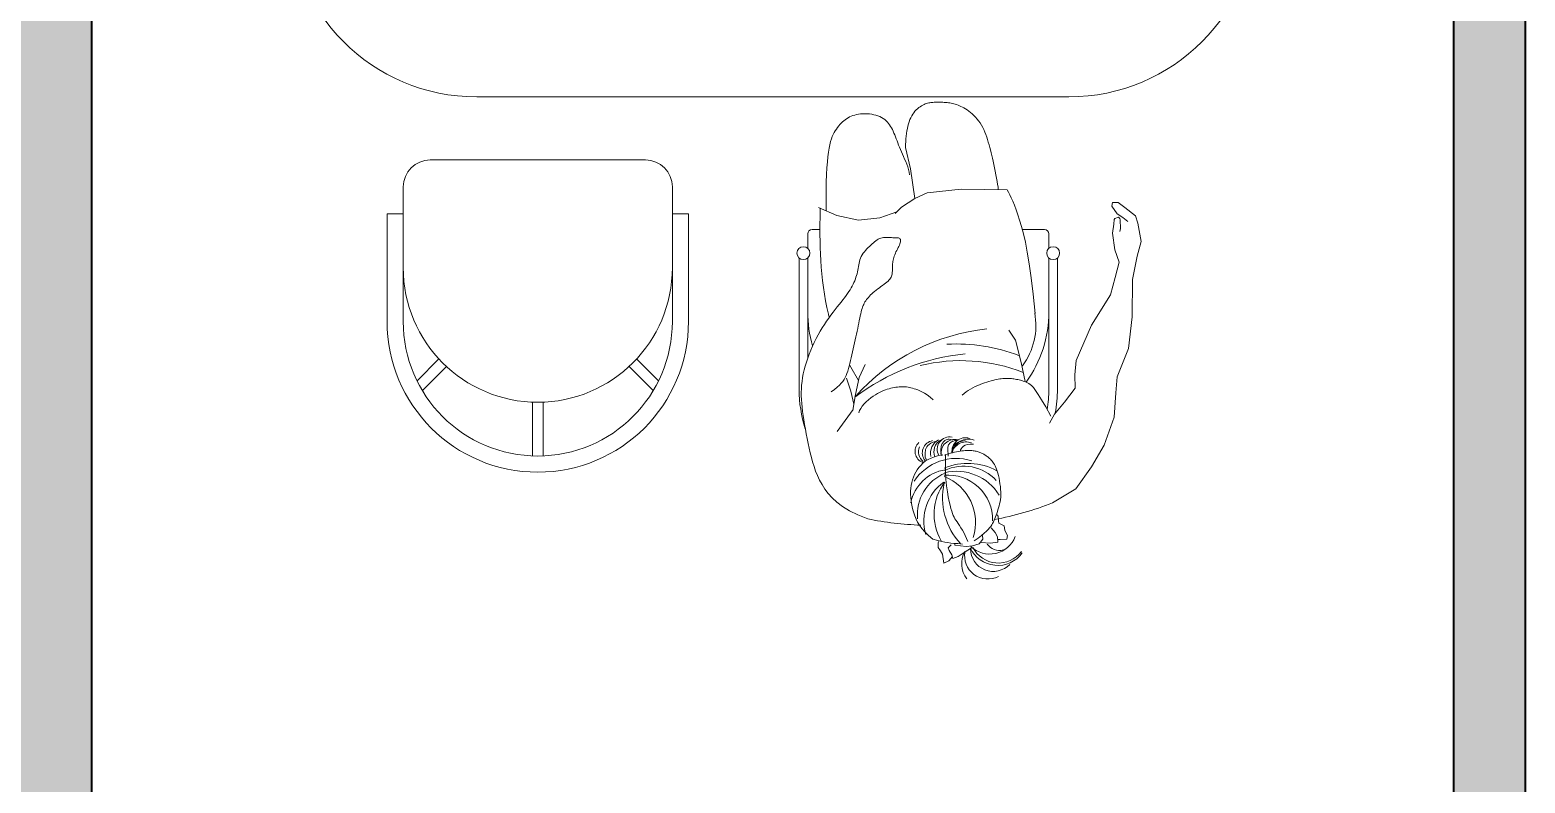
# Model space of a CAD drawing. Header units: millimetres. Extents: x 360.1 to 373.7, y 173.9 to 185.8.
# Drawn here: x 370.451 to 373.581, y 180.858 to 182.435 of the extents above; entities that cross this region are included whole.
import ezdxf

# ---------------------------------------------------------------- set-up
doc = ezdxf.new("R2010")
doc.units = ezdxf.units.MM
doc.layers.add('ARREDI attrezzature - furniture', color=175, linetype='Continuous', lineweight=9)
doc.layers.add('MURATURA sezioni - section wall', color=7, linetype='Continuous', lineweight=40)
doc.layers.add('MURATURA tratteggi - hatch wall', color=253, linetype='Continuous', true_color=0x9e9e9e)

msp = doc.modelspace()

# ---------------------------------------------------------------- hatches: boundary and pattern name
at = {"layer": 'MURATURA tratteggi - hatch wall'}
h = msp.add_hatch(color=256, dxfattribs=at)
h.dxf.hatch_style = 1
h.paths.add_polyline_path([(364.4306, 179.1072), (360.3079, 179.1072), (360.3079, 184.3822), (360.1579, 184.3822), (360.1579, 175.8822), (364.4306, 175.8822), (364.4306, 176.0322), (363.2806, 176.0322), (363.2806, 176.6397), (363.1306, 176.6397), (363.1306, 176.0322), (361.3079, 176.0322), (361.3079, 176.8197), (361.2079, 176.8197), (361.2079, 176.0322), (360.3079, 176.0322), (360.3079, 177.4197), (364.2806, 177.4197), (364.2806, 176.8322), (364.4306, 176.8322), (364.4306, 178.1572), (364.2806, 178.1572), (364.2806, 177.5697), (360.3079, 177.5697), (360.3079, 178.9572), (361.2079, 178.9572), (361.2079, 178.1697), (361.3079, 178.1697), (361.3079, 178.9572), (362.0079, 178.9572), (362.0079, 178.3572), (362.1079, 178.3572), (362.1079, 178.9572), (363.1306, 178.9572), (363.1306, 178.3497), (363.2806, 178.3497), (363.2806, 178.9572), (364.4306, 178.9572)])
h.paths.add_polyline_path([(366.384, 180.2572), (364.4306, 180.2572), (364.4306, 184.3822), (364.2806, 184.3822), (364.2806, 180.1072), (366.384, 180.1072)])
h.paths.add_polyline_path([(367.534, 184.3822), (367.384, 184.3822), (367.384, 180.1072), (367.534, 180.1072)])
h.paths.add_polyline_path([(370.5806, 184.3822), (370.4306, 184.3822), (370.4306, 180.2572), (368.534, 180.2572), (368.534, 180.1072), (370.5806, 180.1072)])
h.paths.add_polyline_path([(373.5806, 184.3822), (373.4306, 184.3822), (373.4306, 179.1072), (370.4306, 179.1072), (370.4306, 178.9572), (373.4306, 178.9572), (373.4306, 175.9572), (370.4306, 175.9572), (370.4306, 175.8072), (373.5806, 175.8072)])

# ---------------------------------------------------------------- linework, layer by layer
at = {"layer": 'ARREDI attrezzature - furniture'}
for p, q in [((372.6254, 182.2947), (371.3859, 182.2947)), ((372.3009, 182.2615), (372.2986, 182.2583)), ((372.3033, 182.2646), (372.3009, 182.2615)), ((372.3058, 182.2673), (372.3033, 182.2646)), ((372.3085, 182.2698), (372.3058, 182.2673)), ((372.3113, 182.2721), (372.3085, 182.2698)), ((372.3142, 182.2741), (372.3113, 182.2721)), ((372.317, 182.2759), (372.3142, 182.2741)), ((372.3198, 182.2774), (372.317, 182.2759)), ((372.3225, 182.2787), (372.3198, 182.2774)), ((372.3251, 182.2799), (372.3225, 182.2787)), ((372.3275, 182.2808), (372.3251, 182.2799)), ((372.3298, 182.2815), (372.3275, 182.2808)), ((372.3321, 182.2821), (372.3298, 182.2815)), ((372.3343, 182.2825), (372.3321, 182.2821)), ((372.3365, 182.2829), (372.3343, 182.2825)), ((372.3388, 182.2831), (372.3365, 182.2829)), ((372.3411, 182.2832), (372.3388, 182.2831)), ((372.3437, 182.2834), (372.3411, 182.2832)), ((372.3464, 182.2834), (372.3437, 182.2834)), ((372.3492, 182.2835), (372.3464, 182.2834)), ((372.3522, 182.2835), (372.3492, 182.2835)), ((372.3553, 182.2835), (372.3522, 182.2835)), ((372.3584, 182.2834), (372.3553, 182.2835)), ((372.3615, 182.2833), (372.3584, 182.2834)), ((372.3646, 182.2831), (372.3615, 182.2833)), ((372.3677, 182.2829), (372.3646, 182.2831)), ((372.3706, 182.2827), (372.3677, 182.2829)), ((372.3736, 182.2823), (372.3706, 182.2827)), ((372.3764, 182.2819), (372.3736, 182.2823)), ((372.3792, 182.2814), (372.3764, 182.2819)), ((372.3821, 182.2808), (372.3792, 182.2814)), ((372.3849, 182.2802), (372.3821, 182.2808)), ((372.3877, 182.2793), (372.3849, 182.2802)), ((372.3906, 182.2784), (372.3877, 182.2793)), ((372.3936, 182.2773), (372.3906, 182.2784)), ((372.3966, 182.2761), (372.3936, 182.2773)), ((372.3996, 182.2747), (372.3966, 182.2761)), ((372.4028, 182.2732), (372.3996, 182.2747)), ((372.406, 182.2714), (372.4028, 182.2732)), ((372.4093, 182.2694), (372.406, 182.2714)), ((372.4126, 182.2672), (372.4093, 182.2694)), ((372.416, 182.2647), (372.4126, 182.2672)), ((372.4195, 182.2619), (372.416, 182.2647)), ((372.4231, 182.2589), (372.4195, 182.2619)), ((372.1388, 182.2273), (372.1412, 182.2306)), ((372.1412, 182.2306), (372.1437, 182.2338)), ((372.1437, 182.2338), (372.1462, 182.2368)), ((372.1462, 182.2368), (372.1489, 182.2396)), ((372.1489, 182.2396), (372.1517, 182.2422)), ((372.1517, 182.2422), (372.1545, 182.2447)), ((372.1545, 182.2447), (372.1574, 182.2469)), ((372.1574, 182.2469), (372.1604, 182.249)), ((372.1604, 182.249), (372.1635, 182.2509)), ((372.1635, 182.2509), (372.1667, 182.2527)), ((372.1667, 182.2527), (372.17, 182.2542)), ((372.17, 182.2542), (372.1735, 182.2556)), ((372.1735, 182.2556), (372.1772, 182.2567)), ((372.1772, 182.2567), (372.1811, 182.2576)), ((372.1811, 182.2576), (372.1852, 182.2584)), ((372.1852, 182.2584), (372.1895, 182.2589)), ((372.1895, 182.2589), (372.1941, 182.2592)), ((372.1941, 182.2592), (372.1987, 182.2594)), ((372.1987, 182.2594), (372.2035, 182.2592)), ((372.2035, 182.2592), (372.2082, 182.2589)), ((372.2082, 182.2589), (372.2129, 182.2583)), ((372.2129, 182.2583), (372.2174, 182.2574)), ((372.2174, 182.2574), (372.2218, 182.2563)), ((372.2218, 182.2563), (372.2259, 182.255)), ((372.2259, 182.255), (372.2298, 182.2534)), ((372.2298, 182.2534), (372.2334, 182.2515)), ((372.2334, 182.2515), (372.2368, 182.2495)), ((372.2368, 182.2495), (372.24, 182.2472)), ((372.24, 182.2472), (372.2429, 182.2447)), ((372.2429, 182.2447), (372.2456, 182.242)), ((372.2456, 182.242), (372.2481, 182.2392)), ((372.2481, 182.2392), (372.2504, 182.2362)), ((372.2504, 182.2362), (372.2525, 182.233)), ((372.2525, 182.233), (372.2544, 182.2297)), ((372.2544, 182.2297), (372.2562, 182.2263)), ((372.2875, 182.2287), (372.2866, 182.2236)), ((372.2886, 182.2336), (372.2875, 182.2287)), ((372.2899, 182.2383), (372.2886, 182.2336)), ((372.2913, 182.2427), (372.2899, 182.2383)), ((372.2929, 182.247), (372.2913, 182.2427)), ((372.2946, 182.251), (372.2929, 182.247)), ((372.2965, 182.2548), (372.2946, 182.251)), ((372.2986, 182.2583), (372.2965, 182.2548)), ((372.4266, 182.2556), (372.4231, 182.2589)), ((372.43, 182.2521), (372.4266, 182.2556)), ((372.4334, 182.2483), (372.43, 182.2521)), ((372.4367, 182.2443), (372.4334, 182.2483)), ((372.4397, 182.2401), (372.4367, 182.2443)), ((372.4426, 182.2356), (372.4397, 182.2401)), ((372.4452, 182.2309), (372.4426, 182.2356)), ((372.4476, 182.2261), (372.4452, 182.2309)), ((372.1252, 182.1946), (372.1267, 182.201)), ((372.1267, 182.201), (372.1285, 182.2066)), ((372.1285, 182.2066), (372.1303, 182.2116)), ((372.1303, 182.2116), (372.1322, 182.216)), ((372.1322, 182.216), (372.1343, 182.22)), ((372.1343, 182.22), (372.1365, 182.2237)), ((372.1365, 182.2237), (372.1388, 182.2273)), ((372.2562, 182.2263), (372.2579, 182.2227)), ((372.2579, 182.2227), (372.2595, 182.2189)), ((372.2595, 182.2189), (372.2611, 182.2151)), ((372.2611, 182.2151), (372.2626, 182.2111)), ((372.2626, 182.2111), (372.2642, 182.207)), ((372.2642, 182.207), (372.2658, 182.2027)), ((372.2658, 182.2027), (372.2675, 182.1984)), ((372.2675, 182.1984), (372.2692, 182.1939)), ((372.2841, 182.2012), (372.2838, 182.1952)), ((372.2846, 182.2071), (372.2841, 182.2012)), ((372.2851, 182.2127), (372.2846, 182.2071)), ((372.2858, 182.2182), (372.2851, 182.2127)), ((372.2866, 182.2236), (372.2858, 182.2182)), ((372.4498, 182.2211), (372.4476, 182.2261)), ((372.4518, 182.2159), (372.4498, 182.2211)), ((372.4536, 182.2106), (372.4518, 182.2159)), ((372.4553, 182.2053), (372.4536, 182.2106)), ((372.4569, 182.1999), (372.4553, 182.2053)), ((372.4585, 182.1944), (372.4569, 182.1999)), ((372.12, 182.1585), (372.1211, 182.1693)), ((372.1211, 182.1693), (372.1223, 182.1788)), ((372.1223, 182.1788), (372.1237, 182.1872)), ((372.1237, 182.1872), (372.1252, 182.1946)), ((372.2692, 182.1939), (372.271, 182.1893)), ((372.271, 182.1893), (372.2729, 182.1846)), ((372.2729, 182.1846), (372.275, 182.1797)), ((372.275, 182.1797), (372.2771, 182.1748)), ((372.2771, 182.1748), (372.2794, 182.1697)), ((372.2794, 182.1697), (372.2817, 182.1644)), ((372.2838, 182.1952), (372.2835, 182.189)), ((372.2938, 182.1439), (372.2835, 182.189)), ((372.46, 182.189), (372.4585, 182.1944)), ((372.4615, 182.1835), (372.46, 182.189)), ((372.4629, 182.1778), (372.4615, 182.1835)), ((372.4643, 182.1721), (372.4629, 182.1778)), ((372.4657, 182.1661), (372.4643, 182.1721)), ((372.4671, 182.1598), (372.4657, 182.1661)), ((371.7392, 182.1627), (371.2885, 182.1627)), ((372.1184, 182.1321), (372.1191, 182.1461)), ((372.1191, 182.1461), (372.12, 182.1585)), ((372.2817, 182.1644), (372.284, 182.1591)), ((372.284, 182.1591), (372.2862, 182.1537)), ((372.2862, 182.1537), (372.2882, 182.1483)), ((372.2882, 182.1483), (372.2899, 182.1428)), ((372.2899, 182.1428), (372.2912, 182.1373)), ((372.2912, 182.1373), (372.2921, 182.1317)), ((372.3034, 182.0821), (372.2938, 182.1439)), ((372.4685, 182.1532), (372.4671, 182.1598)), ((372.4699, 182.1463), (372.4685, 182.1532)), ((372.4713, 182.139), (372.4699, 182.1463)), ((372.4727, 182.1315), (372.4713, 182.139)), ((371.2321, 182.1063), (371.2321, 182.05)), ((371.7955, 182.05), (371.7955, 182.1063)), ((372.1175, 182.0985), (372.1178, 182.1163)), ((372.1178, 182.1163), (372.1184, 182.1321)), ((372.4741, 182.1243), (372.4727, 182.1315)), ((372.4753, 182.1174), (372.4741, 182.1243)), ((372.4764, 182.1113), (372.4753, 182.1174)), ((372.4773, 182.1062), (372.4764, 182.1113)), ((372.4779, 182.1023), (372.4773, 182.1062)), ((372.1174, 182.0785), (372.1175, 182.0985)), ((372.1175, 182.0562), (372.1174, 182.0785)), ((372.3034, 182.0821), (372.2754, 182.0641)), ((372.3291, 182.0938), (372.3034, 182.0821)), ((372.4001, 182.1014), (372.3291, 182.0938)), ((372.4961, 182.0998), (372.4001, 182.1014)), ((372.4783, 182.1001), (372.4779, 182.1023)), ((372.4989, 182.0952), (372.4961, 182.0998)), ((372.5018, 182.0897), (372.4989, 182.0952)), ((372.5049, 182.0834), (372.5018, 182.0897)), ((372.5081, 182.0762), (372.5049, 182.0834)), ((372.5115, 182.0679), (372.5081, 182.0762)), ((372.717, 182.0735), (372.7157, 182.066)), ((372.7286, 182.0738), (372.717, 182.0735)), ((372.7425, 182.0633), (372.7286, 182.0738)), ((371.2321, 182.05), (371.1983, 182.05)), ((371.1983, 182.05), (371.1983, 181.8247)), ((371.2321, 181.8247), (371.2321, 182.05)), ((371.7955, 181.8247), (371.7955, 182.05)), ((371.7955, 182.05), (371.8293, 182.05)), ((371.8293, 182.05), (371.8293, 181.8247)), ((372.1395, 182.0465), (372.1018, 182.0634)), ((372.1046, 182.0298), (372.1047, 182.041)), ((372.1047, 182.041), (372.1049, 182.0513)), ((372.1049, 182.0513), (372.105, 182.0608)), ((372.1855, 182.0365), (372.1395, 182.0465)), ((372.2299, 182.0413), (372.1855, 182.0365)), ((372.2655, 182.0543), (372.2299, 182.0413)), ((372.2754, 182.0641), (372.2618, 182.0507)), ((372.515, 182.0585), (372.5115, 182.0679)), ((372.5186, 182.048), (372.515, 182.0585)), ((372.5224, 182.0363), (372.5186, 182.048)), ((372.7157, 182.066), (372.7268, 182.0502)), ((372.7216, 182.0402), (372.7292, 182.0431)), ((372.7268, 182.0502), (372.7388, 182.042)), ((372.7292, 182.0431), (372.7325, 182.0401)), ((372.7388, 182.042), (372.7487, 182.034)), ((372.7649, 182.0457), (372.7425, 182.0633)), ((372.77, 182.0303), (372.7649, 182.0457)), ((372.1045, 182.0172), (372.0879, 182.0172)), ((372.1045, 182.018), (372.1046, 182.0298)), ((372.1045, 182.0056), (372.1045, 182.018)), ((372.5263, 182.0232), (372.5224, 182.0363)), ((372.5304, 182.0082), (372.5263, 182.0232)), ((372.5747, 182.0172), (372.528, 182.0172)), ((372.7167, 182.0097), (372.7194, 182.0279)), ((372.7221, 181.9743), (372.7167, 182.0097)), ((372.7194, 182.0279), (372.7207, 182.0382)), ((372.7207, 182.0382), (372.7216, 182.0402)), ((372.7339, 182.0189), (372.732, 182.0132)), ((372.7325, 182.0401), (372.7332, 182.0372)), ((372.7332, 182.0372), (372.7339, 182.0189)), ((372.7771, 181.9922), (372.77, 182.0303)), ((372.0789, 182.0082), (372.0789, 181.9777)), ((372.1047, 181.9927), (372.1045, 182.0056)), ((372.105, 181.9794), (372.1047, 181.9927)), ((372.1055, 181.9658), (372.105, 181.9794)), ((372.2027, 181.9763), (372.2055, 181.9791)), ((372.2055, 181.9791), (372.2083, 181.9818)), ((372.2083, 181.9818), (372.211, 181.9844)), ((372.211, 181.9844), (372.2137, 181.9869)), ((372.2137, 181.9869), (372.2163, 181.9892)), ((372.2163, 181.9892), (372.2189, 181.9914)), ((372.2189, 181.9914), (372.2215, 181.9934)), ((372.2215, 181.9934), (372.224, 181.9952)), ((372.224, 181.9952), (372.2266, 181.9968)), ((372.2266, 181.9968), (372.2292, 181.9981)), ((372.2292, 181.9981), (372.2319, 181.9991)), ((372.2319, 181.9991), (372.2347, 181.9998)), ((372.2347, 181.9998), (372.2375, 182.0002)), ((372.2375, 182.0002), (372.2403, 182.0004)), ((372.2403, 182.0004), (372.2432, 182.0005)), ((372.2432, 182.0005), (372.246, 182.0004)), ((372.246, 182.0004), (372.2488, 182.0003)), ((372.2488, 182.0003), (372.2516, 182.0001)), ((372.2516, 182.0001), (372.2543, 182)), ((372.2543, 182), (372.2569, 181.9999)), ((372.2569, 181.9999), (372.2593, 181.9999)), ((372.2593, 181.9999), (372.2616, 181.9999)), ((372.2616, 181.9999), (372.2638, 181.9999)), ((372.2638, 181.9999), (372.2657, 181.9998)), ((372.2657, 181.9998), (372.2675, 181.9996)), ((372.2681, 181.9791), (372.2667, 181.9762)), ((372.2675, 181.9996), (372.2691, 181.9993)), ((372.2695, 181.9818), (372.2681, 181.9791)), ((372.2691, 181.9993), (372.2704, 181.9987)), ((372.2707, 181.9845), (372.2695, 181.9818)), ((372.2704, 181.9987), (372.2714, 181.998)), ((372.2717, 181.9869), (372.2707, 181.9845)), ((372.2714, 181.998), (372.2722, 181.9971)), ((372.2724, 181.9891), (372.2717, 181.9869)), ((372.2722, 181.9971), (372.2728, 181.9959)), ((372.2729, 181.9911), (372.2724, 181.9891)), ((372.2728, 181.9959), (372.2731, 181.9945)), ((372.2731, 181.9929), (372.2729, 181.9911)), ((372.2731, 181.9945), (372.2731, 181.9929)), ((372.5345, 181.9906), (372.5304, 182.0082)), ((372.5386, 181.9698), (372.5345, 181.9906)), ((372.5837, 182.0082), (372.5837, 181.9777)), ((372.7684, 181.9614), (372.7771, 181.9922)), ((372.0609, 181.9575), (372.0609, 181.6826)), ((372.0789, 181.9575), (372.0789, 181.7476)), ((372.1062, 181.9521), (372.1055, 181.9658)), ((372.1072, 181.9382), (372.1062, 181.9521)), ((372.1864, 181.9467), (372.1873, 181.9503)), ((372.1873, 181.9503), (372.1883, 181.9539)), ((372.1883, 181.9539), (372.1896, 181.9574)), ((372.1896, 181.9574), (372.1911, 181.9608)), ((372.1911, 181.9608), (372.193, 181.9641)), ((372.193, 181.9641), (372.1951, 181.9673)), ((372.1951, 181.9673), (372.1975, 181.9704)), ((372.1975, 181.9704), (372.2, 181.9734)), ((372.2, 181.9734), (372.2027, 181.9763)), ((372.2568, 181.9477), (372.2565, 181.9451)), ((372.2572, 181.9504), (372.2568, 181.9477)), ((372.2577, 181.9531), (372.2572, 181.9504)), ((372.2583, 181.9558), (372.2577, 181.9531)), ((372.2591, 181.9586), (372.2583, 181.9558)), ((372.26, 181.9614), (372.2591, 181.9586)), ((372.2611, 181.9643), (372.26, 181.9614)), ((372.2624, 181.9673), (372.2611, 181.9643)), ((372.2637, 181.9703), (372.2624, 181.9673)), ((372.2652, 181.9733), (372.2637, 181.9703)), ((372.2667, 181.9762), (372.2652, 181.9733)), ((372.5427, 181.9451), (372.5386, 181.9698)), ((372.5837, 181.9575), (372.5837, 181.6826)), ((372.6018, 181.9575), (372.6018, 181.6826)), ((372.7309, 181.9484), (372.7221, 181.9743)), ((372.7227, 181.9163), (372.7309, 181.9484)), ((372.7587, 181.9124), (372.7684, 181.9614)), ((372.1085, 181.9241), (372.1072, 181.9382)), ((372.11, 181.91), (372.1085, 181.9241)), ((372.1787, 181.9136), (372.1799, 181.9173)), ((372.1799, 181.9173), (372.1811, 181.9209)), ((372.1811, 181.9209), (372.1821, 181.9246)), ((372.1821, 181.9246), (372.1829, 181.9283)), ((372.1829, 181.9283), (372.1837, 181.9319)), ((372.1837, 181.9319), (372.1844, 181.9356)), ((372.1844, 181.9356), (372.1851, 181.9393)), ((372.1851, 181.9393), (372.1857, 181.943)), ((372.1857, 181.943), (372.1864, 181.9467)), ((372.2533, 181.9173), (372.2522, 181.9153)), ((372.2542, 181.9193), (372.2533, 181.9173)), ((372.2549, 181.9213), (372.2542, 181.9193)), ((372.2554, 181.9234), (372.2549, 181.9213)), ((372.2558, 181.9256), (372.2554, 181.9234)), ((372.256, 181.9278), (372.2558, 181.9256)), ((372.2561, 181.9302), (372.256, 181.9278)), ((372.2562, 181.9325), (372.2561, 181.9302)), ((372.2563, 181.94), (372.2562, 181.9375)), ((372.2562, 181.9375), (372.2562, 181.935)), ((372.2562, 181.935), (372.2562, 181.9325)), ((372.2564, 181.9425), (372.2563, 181.94)), ((372.2565, 181.9451), (372.2564, 181.9425)), ((372.5469, 181.916), (372.5427, 181.9451)), ((372.5509, 181.8817), (372.5469, 181.916)), ((372.7227, 181.9163), (372.7126, 181.8804)), ((372.1118, 181.8959), (372.11, 181.91)), ((372.1139, 181.8818), (372.1118, 181.8959)), ((372.1622, 181.8829), (372.165, 181.887)), ((372.165, 181.887), (372.1675, 181.891)), ((372.1675, 181.891), (372.1698, 181.8949)), ((372.1698, 181.8949), (372.172, 181.8987)), ((372.172, 181.8987), (372.1739, 181.9025)), ((372.1739, 181.9025), (372.1757, 181.9062)), ((372.1757, 181.9062), (372.1772, 181.9099)), ((372.1772, 181.9099), (372.1787, 181.9136)), ((372.2158, 181.885), (372.213, 181.8825)), ((372.2189, 181.8875), (372.2158, 181.885)), ((372.2221, 181.89), (372.2189, 181.8875)), ((372.2255, 181.8926), (372.2221, 181.89)), ((372.2289, 181.8951), (372.2255, 181.8926)), ((372.2323, 181.8976), (372.2289, 181.8951)), ((372.2357, 181.9001), (372.2323, 181.8976)), ((372.239, 181.9025), (372.2357, 181.9001)), ((372.242, 181.9048), (372.239, 181.9025)), ((372.2447, 181.9071), (372.242, 181.9048)), ((372.247, 181.9092), (372.2447, 181.9071)), ((372.249, 181.9113), (372.247, 181.9092)), ((372.2507, 181.9133), (372.249, 181.9113)), ((372.2522, 181.9153), (372.2507, 181.9133)), ((372.7581, 181.8346), (372.7587, 181.9124)), ((372.1163, 181.8676), (372.1139, 181.8818)), ((372.119, 181.8536), (372.1163, 181.8676)), ((372.1222, 181.8396), (372.119, 181.8536)), ((372.1363, 181.8496), (372.1406, 181.8549)), ((372.1406, 181.8549), (372.1448, 181.8601)), ((372.1448, 181.8601), (372.1487, 181.865)), ((372.1487, 181.865), (372.1525, 181.8697)), ((372.1525, 181.8697), (372.156, 181.8743)), ((372.156, 181.8743), (372.1592, 181.8787)), ((372.1592, 181.8787), (372.1622, 181.8829)), ((372.1938, 181.8548), (372.1927, 181.8517)), ((372.1949, 181.8577), (372.1938, 181.8548)), ((372.1961, 181.8604), (372.1949, 181.8577)), ((372.1973, 181.863), (372.1961, 181.8604)), ((372.1987, 181.8654), (372.1973, 181.863)), ((372.2003, 181.8679), (372.1987, 181.8654)), ((372.202, 181.8703), (372.2003, 181.8679)), ((372.2038, 181.8727), (372.202, 181.8703)), ((372.2058, 181.8751), (372.2038, 181.8727)), ((372.2081, 181.8776), (372.2058, 181.8751)), ((372.2104, 181.88), (372.2081, 181.8776)), ((372.213, 181.8825), (372.2104, 181.88)), ((372.5549, 181.8416), (372.5509, 181.8817)), ((372.7126, 181.8804), (372.6727, 181.8169)), ((372.1138, 181.8185), (372.1183, 181.8253)), ((372.1183, 181.8253), (372.1228, 181.8318)), ((372.1234, 181.835), (372.1222, 181.8396)), ((372.1228, 181.8318), (372.1274, 181.838)), ((372.1274, 181.838), (372.1319, 181.8439)), ((372.1319, 181.8439), (372.1363, 181.8496)), ((372.1869, 181.8265), (372.1858, 181.8213)), ((372.1879, 181.8315), (372.1869, 181.8265)), ((372.1888, 181.8362), (372.1879, 181.8315)), ((372.1898, 181.8406), (372.1888, 181.8362)), ((372.1908, 181.8447), (372.1898, 181.8406)), ((372.1917, 181.8484), (372.1908, 181.8447)), ((372.1927, 181.8517), (372.1917, 181.8484)), ((372.7502, 181.7679), (372.7581, 181.8346)), ((372.0966, 181.7887), (372.1007, 181.7965)), ((372.1007, 181.7965), (372.105, 181.8041)), ((372.105, 181.8041), (372.1094, 181.8114)), ((372.1094, 181.8114), (372.1138, 181.8185)), ((372.1798, 181.7922), (372.1784, 181.786)), ((372.1812, 181.7983), (372.1798, 181.7922)), ((372.1824, 181.8043), (372.1812, 181.7983)), ((372.1836, 181.8101), (372.1824, 181.8043)), ((372.1848, 181.8158), (372.1836, 181.8101)), ((372.1858, 181.8213), (372.1848, 181.8158)), ((372.5141, 181.7855), (372.4998, 181.8063)), ((372.6727, 181.8169), (372.6408, 181.7428)), ((372.0821, 181.7562), (372.0854, 181.7645)), ((372.0854, 181.7645), (372.0889, 181.7727)), ((372.0889, 181.7727), (372.0927, 181.7807)), ((372.0927, 181.7807), (372.0966, 181.7887)), ((372.1727, 181.7609), (372.1713, 181.7547)), ((372.1741, 181.7671), (372.1727, 181.7609)), ((372.1756, 181.7734), (372.1741, 181.7671)), ((372.177, 181.7797), (372.1756, 181.7734)), ((372.1784, 181.786), (372.177, 181.7797)), ((372.526, 181.7386), (372.5141, 181.7855)), ((372.7267, 181.7085), (372.7502, 181.7679)), ((371.261, 181.7004), (371.3068, 181.7463)), ((371.2722, 181.6798), (371.3228, 181.7303)), ((371.7554, 181.6798), (371.7049, 181.7303)), ((371.7666, 181.7004), (371.7208, 181.7463)), ((372.0716, 181.7232), (372.0738, 181.7314)), ((372.0738, 181.7314), (372.0763, 181.7396)), ((372.0763, 181.7396), (372.0791, 181.7479)), ((372.0791, 181.7479), (372.0821, 181.7562)), ((372.1657, 181.7313), (372.1642, 181.7259)), ((372.1671, 181.7369), (372.1657, 181.7313)), ((372.1693, 181.729), (372.1666, 181.734)), ((372.1685, 181.7427), (372.1671, 181.7369)), ((372.1699, 181.7486), (372.1685, 181.7427)), ((372.1855, 181.7014), (372.1693, 181.729)), ((372.1713, 181.7547), (372.1699, 181.7486)), ((372.1869, 181.7074), (372.1994, 181.7346)), ((372.5339, 181.6987), (372.526, 181.7386)), ((372.6408, 181.7428), (372.638, 181.7131)), ((372.0661, 181.6915), (372.067, 181.6992)), ((372.067, 181.6992), (372.0682, 181.707)), ((372.0682, 181.707), (372.0697, 181.715)), ((372.0697, 181.715), (372.0716, 181.7232)), ((372.1523, 181.6991), (372.1491, 181.6952)), ((372.155, 181.703), (372.1523, 181.6991)), ((372.1573, 181.707), (372.155, 181.703)), ((372.1592, 181.7113), (372.1573, 181.707)), ((372.161, 181.7159), (372.1592, 181.7113)), ((372.1691, 181.6784), (372.1599, 181.7059)), ((372.1627, 181.7207), (372.161, 181.7159)), ((372.1642, 181.7259), (372.1627, 181.7207)), ((372.1786, 181.6721), (372.1869, 181.7074)), ((372.4539, 181.6978), (372.4493, 181.6964)), ((372.4583, 181.6992), (372.4539, 181.6978)), ((372.4626, 181.7003), (372.4583, 181.6992)), ((372.4666, 181.7013), (372.4626, 181.7003)), ((372.4705, 181.7022), (372.4666, 181.7013)), ((372.4742, 181.703), (372.4705, 181.7022)), ((372.4777, 181.7036), (372.4742, 181.703)), ((372.481, 181.7042), (372.4777, 181.7036)), ((372.4841, 181.7046), (372.481, 181.7042)), ((372.4871, 181.705), (372.4841, 181.7046)), ((372.49, 181.7052), (372.4871, 181.705)), ((372.4927, 181.7054), (372.49, 181.7052)), ((372.4954, 181.7055), (372.4927, 181.7054)), ((372.498, 181.7055), (372.4954, 181.7055)), ((372.5006, 181.7054), (372.498, 181.7055)), ((372.5031, 181.7053), (372.5006, 181.7054)), ((372.5057, 181.705), (372.5031, 181.7053)), ((372.5082, 181.7047), (372.5057, 181.705)), ((372.5107, 181.7043), (372.5082, 181.7047)), ((372.5133, 181.7039), (372.5107, 181.7043)), ((372.516, 181.7034), (372.5133, 181.7039)), ((372.5187, 181.7028), (372.516, 181.7034)), ((372.5215, 181.7023), (372.5187, 181.7028)), ((372.5243, 181.7016), (372.5215, 181.7023)), ((372.5272, 181.7008), (372.5243, 181.7016)), ((372.5302, 181.7), (372.5272, 181.7008)), ((372.5331, 181.699), (372.5302, 181.7)), ((372.536, 181.6978), (372.5331, 181.699)), ((372.5389, 181.6964), (372.536, 181.6978)), ((372.638, 181.7131), (372.6385, 181.6853)), ((372.7242, 181.6754), (372.7267, 181.7085)), ((372.0653, 181.6763), (372.0656, 181.6839)), ((372.0654, 181.6687), (372.0653, 181.6763)), ((372.0658, 181.661), (372.0654, 181.6687)), ((372.0656, 181.6839), (372.0661, 181.6915)), ((372.1349, 181.6823), (372.1282, 181.6773)), ((372.1405, 181.6869), (372.1349, 181.6823)), ((372.1452, 181.6911), (372.1405, 181.6869)), ((372.1491, 181.6952), (372.1452, 181.6911)), ((372.1752, 181.6517), (372.1691, 181.6784)), ((372.1735, 181.6389), (372.1786, 181.6721)), ((372.2159, 181.6681), (372.2111, 181.6646)), ((372.2205, 181.6712), (372.2159, 181.6681)), ((372.225, 181.6739), (372.2205, 181.6712)), ((372.2293, 181.6762), (372.225, 181.6739)), ((372.2335, 181.6782), (372.2293, 181.6762)), ((372.2375, 181.6799), (372.2335, 181.6782)), ((372.2414, 181.6813), (372.2375, 181.6799)), ((372.2453, 181.6826), (372.2414, 181.6813)), ((372.2491, 181.6837), (372.2453, 181.6826)), ((372.2528, 181.6847), (372.2491, 181.6837)), ((372.2565, 181.6856), (372.2528, 181.6847)), ((372.2601, 181.6863), (372.2565, 181.6856)), ((372.2637, 181.6869), (372.2601, 181.6863)), ((372.2671, 181.6874), (372.2637, 181.6869)), ((372.2705, 181.6878), (372.2671, 181.6874)), ((372.2738, 181.688), (372.2705, 181.6878)), ((372.277, 181.6881), (372.2738, 181.688)), ((372.2801, 181.6881), (372.277, 181.6881)), ((372.283, 181.6879), (372.2801, 181.6881)), ((372.286, 181.6875), (372.283, 181.6879)), ((372.289, 181.687), (372.286, 181.6875)), ((372.292, 181.6864), (372.289, 181.687)), ((372.2951, 181.6857), (372.292, 181.6864)), ((372.2983, 181.6849), (372.2951, 181.6857)), ((372.3017, 181.6839), (372.2983, 181.6849)), ((372.3053, 181.6828), (372.3017, 181.6839)), ((372.3092, 181.6814), (372.3053, 181.6828)), ((372.3134, 181.6797), (372.3092, 181.6814)), ((372.318, 181.6774), (372.3134, 181.6797)), ((372.3231, 181.6745), (372.318, 181.6774)), ((372.3287, 181.6708), (372.3231, 181.6745)), ((372.3349, 181.6661), (372.3287, 181.6708)), ((372.3416, 181.6604), (372.3349, 181.6661)), ((372.4063, 181.6738), (372.4025, 181.6703)), ((372.4104, 181.6771), (372.4063, 181.6738)), ((372.4149, 181.6803), (372.4104, 181.6771)), ((372.4197, 181.6832), (372.4149, 181.6803)), ((372.4246, 181.6859), (372.4197, 181.6832)), ((372.4297, 181.6884), (372.4246, 181.6859)), ((372.4347, 181.6907), (372.4297, 181.6884)), ((372.4397, 181.6928), (372.4347, 181.6907)), ((372.4446, 181.6947), (372.4397, 181.6928)), ((372.4493, 181.6964), (372.4446, 181.6947)), ((372.5418, 181.6949), (372.5389, 181.6964)), ((372.5446, 181.693), (372.5418, 181.6949)), ((372.5477, 181.6903), (372.5446, 181.693)), ((372.5513, 181.6862), (372.5477, 181.6903)), ((372.5557, 181.6803), (372.5513, 181.6862)), ((372.5613, 181.6719), (372.5557, 181.6803)), ((372.5683, 181.6606), (372.5613, 181.6719)), ((372.6385, 181.6853), (372.6163, 181.6555)), ((372.7207, 181.6241), (372.7242, 181.6754)), ((371.5026, 181.5432), (371.5026, 181.6559)), ((371.5251, 181.5432), (371.5251, 181.6559)), ((372.0663, 181.6531), (372.0658, 181.661)), ((372.0672, 181.6449), (372.0663, 181.6531)), ((372.0682, 181.6365), (372.0672, 181.6449)), ((372.0694, 181.6276), (372.0682, 181.6365)), ((372.1402, 181.5943), (372.1741, 181.6404)), ((372.1875, 181.638), (372.1862, 181.6334)), ((372.1899, 181.6427), (372.1875, 181.638)), ((372.1932, 181.6474), (372.1899, 181.6427)), ((372.1971, 181.652), (372.1932, 181.6474)), ((372.2015, 181.6565), (372.1971, 181.652)), ((372.2062, 181.6607), (372.2015, 181.6565)), ((372.2111, 181.6646), (372.2062, 181.6607)), ((372.5771, 181.6456), (372.5683, 181.6606)), ((372.588, 181.6266), (372.5771, 181.6456)), ((372.6163, 181.6555), (372.5956, 181.6309)), ((372.0708, 181.6184), (372.0694, 181.6276)), ((372.0723, 181.6089), (372.0708, 181.6184)), ((372.074, 181.5992), (372.0723, 181.6089)), ((372.5956, 181.6309), (372.5847, 181.6118)), ((372.6992, 181.5658), (372.7207, 181.6241)), ((372.0758, 181.5894), (372.074, 181.5992)), ((372.0777, 181.5795), (372.0758, 181.5894)), ((372.0798, 181.5695), (372.0777, 181.5795)), ((372.3409, 181.5717), (372.3364, 181.5696)), ((372.3466, 181.5734), (372.3409, 181.5717)), ((372.3545, 181.5745), (372.3498, 181.5704)), ((372.3608, 181.578), (372.3545, 181.5745)), ((372.3623, 181.5717), (372.3614, 181.5705)), ((372.3632, 181.5728), (372.3623, 181.5717)), ((372.3642, 181.5738), (372.3632, 181.5728)), ((372.3652, 181.5747), (372.3642, 181.5738)), ((372.3662, 181.5756), (372.3652, 181.5747)), ((372.3674, 181.5765), (372.3662, 181.5756)), ((372.3688, 181.5772), (372.3674, 181.5765)), ((372.3705, 181.5778), (372.3688, 181.5772)), ((372.3726, 181.578), (372.3705, 181.5778)), ((372.3753, 181.578), (372.3726, 181.578)), ((372.3787, 181.5775), (372.3753, 181.578)), ((372.379, 181.5721), (372.3773, 181.5708)), ((372.3828, 181.5765), (372.3787, 181.5775)), ((372.3812, 181.5733), (372.379, 181.5721)), ((372.3838, 181.5744), (372.3812, 181.5733)), ((372.3869, 181.5752), (372.3838, 181.5744)), ((372.3906, 181.5757), (372.3869, 181.5752)), ((372.3966, 181.5725), (372.3926, 181.5711)), ((372.4019, 181.5739), (372.3966, 181.5725)), ((372.4085, 181.5753), (372.4019, 181.5739)), ((372.0819, 181.5596), (372.0798, 181.5695)), ((372.0841, 181.5498), (372.0819, 181.5596)), ((372.0865, 181.5401), (372.0841, 181.5498)), ((372.0892, 181.5305), (372.0865, 181.5401)), ((372.3248, 181.5509), (372.3246, 181.5481)), ((372.3246, 181.5481), (372.3246, 181.5454)), ((372.3246, 181.5454), (372.3247, 181.5428)), ((372.3247, 181.5428), (372.3251, 181.5405)), ((372.3252, 181.5538), (372.3248, 181.5509)), ((372.3251, 181.5405), (372.3257, 181.5385)), ((372.3258, 181.5567), (372.3252, 181.5538)), ((372.3267, 181.5595), (372.3258, 181.5567)), ((372.3281, 181.5623), (372.3267, 181.5595)), ((372.3301, 181.5649), (372.3281, 181.5623)), ((372.3328, 181.5674), (372.3301, 181.5649)), ((372.3364, 181.5696), (372.3328, 181.5674)), ((372.3372, 181.5388), (372.3445, 181.5416)), ((372.3434, 181.5561), (372.3431, 181.5513)), ((372.3431, 181.5513), (372.3436, 181.5468)), ((372.3444, 181.561), (372.3434, 181.5561)), ((372.3436, 181.5468), (372.3444, 181.5428)), ((372.3465, 181.5658), (372.3444, 181.561)), ((372.3445, 181.5416), (372.3528, 181.5438)), ((372.3498, 181.5704), (372.3465, 181.5658)), ((372.3528, 181.5438), (372.362, 181.5455)), ((372.3579, 181.5577), (372.3577, 181.5547)), ((372.3577, 181.5547), (372.3578, 181.5518)), ((372.3578, 181.5518), (372.358, 181.5491)), ((372.3582, 181.5606), (372.3579, 181.5577)), ((372.358, 181.5491), (372.3584, 181.5467)), ((372.3586, 181.5633), (372.3582, 181.5606)), ((372.3584, 181.5467), (372.359, 181.5449)), ((372.3591, 181.5655), (372.3586, 181.5633)), ((372.359, 181.5449), (372.3598, 181.5437)), ((372.3598, 181.5675), (372.3591, 181.5655)), ((372.3605, 181.5691), (372.3598, 181.5675)), ((372.3614, 181.5705), (372.3605, 181.5691)), ((372.3677, 181.5459), (372.3651, 181.5451)), ((372.3674, 181.5461), (372.367, 181.5273)), ((372.3707, 181.5469), (372.3677, 181.5459)), ((372.3742, 181.5479), (372.3707, 181.5469)), ((372.3723, 181.5615), (372.3721, 181.5592)), ((372.3721, 181.5592), (372.3721, 181.5563)), ((372.3721, 181.5563), (372.3723, 181.5527)), ((372.3727, 181.5633), (372.3723, 181.5615)), ((372.3723, 181.5527), (372.3726, 181.5483)), ((372.3726, 181.5483), (372.3732, 181.5428)), ((372.3732, 181.5649), (372.3727, 181.5633)), ((372.3739, 181.5664), (372.3732, 181.5649)), ((372.3748, 181.5679), (372.3739, 181.5664)), ((372.3779, 181.5489), (372.3742, 181.5479)), ((372.3759, 181.5693), (372.3748, 181.5679)), ((372.3773, 181.5708), (372.3759, 181.5693)), ((372.3819, 181.5499), (372.3779, 181.5489)), ((372.3815, 181.5521), (372.381, 181.5491)), ((372.3819, 181.5546), (372.3815, 181.5521)), ((372.3823, 181.5567), (372.3819, 181.5546)), ((372.386, 181.5508), (372.3819, 181.5499)), ((372.3827, 181.5585), (372.3823, 181.5567)), ((372.3831, 181.5601), (372.3827, 181.5585)), ((372.3835, 181.5614), (372.3831, 181.5601)), ((372.3839, 181.5627), (372.3835, 181.5614)), ((372.3845, 181.564), (372.3839, 181.5627)), ((372.3852, 181.5654), (372.3845, 181.564)), ((372.3861, 181.5667), (372.3852, 181.5654)), ((372.3901, 181.5517), (372.386, 181.5508)), ((372.3876, 181.5682), (372.3861, 181.5667)), ((372.3897, 181.5696), (372.3876, 181.5682)), ((372.3926, 181.5711), (372.3897, 181.5696)), ((372.3941, 181.5525), (372.3901, 181.5517)), ((372.3979, 181.5532), (372.3941, 181.5525)), ((372.4016, 181.5537), (372.3979, 181.5532)), ((372.3989, 181.5557), (372.3985, 181.5533)), ((372.4001, 181.5583), (372.3989, 181.5557)), ((372.4022, 181.5609), (372.4001, 181.5583)), ((372.405, 181.5542), (372.4016, 181.5537)), ((372.4051, 181.5633), (372.4022, 181.5609)), ((372.4084, 181.5545), (372.405, 181.5542)), ((372.4088, 181.5654), (372.4051, 181.5633)), ((372.4115, 181.5547), (372.4084, 181.5545)), ((372.4135, 181.5669), (372.4088, 181.5654)), ((372.4145, 181.5548), (372.4115, 181.5547)), ((372.4191, 181.5678), (372.4135, 181.5669)), ((372.4174, 181.5548), (372.4145, 181.5548)), ((372.4201, 181.5547), (372.4174, 181.5548)), ((372.4257, 181.5679), (372.4191, 181.5678)), ((372.4226, 181.5545), (372.4201, 181.5547)), ((372.4251, 181.5542), (372.4226, 181.5545)), ((372.4274, 181.5539), (372.4251, 181.5542)), ((372.4296, 181.5534), (372.4274, 181.5539)), ((372.4317, 181.5529), (372.4296, 181.5534)), ((372.4337, 181.5524), (372.4317, 181.5529)), ((372.4357, 181.5518), (372.4337, 181.5524)), ((372.4375, 181.5512), (372.4357, 181.5518)), ((372.4393, 181.5505), (372.4375, 181.5512)), ((372.441, 181.5499), (372.4393, 181.5505)), ((372.4427, 181.5491), (372.441, 181.5499)), ((372.4444, 181.5484), (372.4427, 181.5491)), ((372.446, 181.5476), (372.4444, 181.5484)), ((372.4476, 181.5467), (372.446, 181.5476)), ((372.4493, 181.5457), (372.4476, 181.5467)), ((372.4509, 181.5447), (372.4493, 181.5457)), ((372.4526, 181.5436), (372.4509, 181.5447)), ((372.4543, 181.5423), (372.4526, 181.5436)), ((372.4561, 181.541), (372.4543, 181.5423)), ((372.4578, 181.5395), (372.4561, 181.541)), ((372.6727, 181.5207), (372.6992, 181.5658)), ((372.0921, 181.5209), (372.0892, 181.5305)), ((372.0955, 181.5114), (372.0921, 181.5209)), ((372.0994, 181.502), (372.0955, 181.5114)), ((372.3023, 181.504), (372.305, 181.5092)), ((372.305, 181.5092), (372.3081, 181.5141)), ((372.3081, 181.5141), (372.3116, 181.5189)), ((372.3116, 181.5189), (372.3155, 181.5235)), ((372.3155, 181.5235), (372.32, 181.5279)), ((372.32, 181.5279), (372.325, 181.5319)), ((372.325, 181.5319), (372.3307, 181.5356)), ((372.3257, 181.5385), (372.3264, 181.5368)), ((372.3264, 181.5368), (372.3273, 181.5356)), ((372.3307, 181.5356), (372.3372, 181.5388)), ((372.367, 181.5273), (372.3672, 181.5102)), ((372.3672, 181.5102), (372.3681, 181.4947)), ((372.4595, 181.5379), (372.4578, 181.5395)), ((372.4613, 181.5362), (372.4595, 181.5379)), ((372.463, 181.5343), (372.4613, 181.5362)), ((372.4647, 181.5323), (372.463, 181.5343)), ((372.4664, 181.5301), (372.4647, 181.5323)), ((372.468, 181.5277), (372.4664, 181.5301)), ((372.4696, 181.5251), (372.468, 181.5277)), ((372.4711, 181.5222), (372.4696, 181.5251)), ((372.4727, 181.5189), (372.4711, 181.5222)), ((372.4741, 181.5153), (372.4727, 181.5189)), ((372.4755, 181.5113), (372.4741, 181.5153)), ((372.4769, 181.5068), (372.4755, 181.5113)), ((372.6403, 181.4744), (372.6727, 181.5207)), ((372.1038, 181.4926), (372.0994, 181.502)), ((372.1088, 181.4832), (372.1038, 181.4926)), ((372.1146, 181.4739), (372.1088, 181.4832)), ((372.2947, 181.4755), (372.2955, 181.4816)), ((372.2955, 181.4816), (372.2966, 181.4874)), ((372.2966, 181.4874), (372.2981, 181.4931)), ((372.2981, 181.4931), (372.3, 181.4987)), ((372.3, 181.4987), (372.3023, 181.504)), ((372.3681, 181.4947), (372.3695, 181.4808)), ((372.3695, 181.4808), (372.3712, 181.4683)), ((372.4782, 181.5019), (372.4769, 181.5068)), ((372.4794, 181.4965), (372.4782, 181.5019)), ((372.4805, 181.4909), (372.4794, 181.4965)), ((372.4814, 181.4851), (372.4805, 181.4909)), ((372.4822, 181.4792), (372.4814, 181.4851)), ((372.4827, 181.4733), (372.4822, 181.4792)), ((372.1215, 181.4646), (372.1146, 181.4739)), ((372.1298, 181.4555), (372.1215, 181.4646)), ((372.1399, 181.4463), (372.1298, 181.4555)), ((372.152, 181.4373), (372.1399, 181.4463)), ((372.2944, 181.4693), (372.2947, 181.4755)), ((372.2944, 181.463), (372.2944, 181.4693)), ((372.2947, 181.4565), (372.2944, 181.463)), ((372.2953, 181.45), (372.2947, 181.4565)), ((372.2963, 181.4435), (372.2953, 181.45)), ((372.3712, 181.4683), (372.373, 181.4574)), ((372.373, 181.4574), (372.375, 181.4479)), ((372.375, 181.4479), (372.3769, 181.4398)), ((372.4807, 181.4427), (372.4816, 181.4472)), ((372.4816, 181.4472), (372.4824, 181.4518)), ((372.4824, 181.4518), (372.4829, 181.4568)), ((372.4831, 181.4676), (372.4827, 181.4733)), ((372.4829, 181.4568), (372.4831, 181.462)), ((372.4831, 181.462), (372.4831, 181.4676)), ((372.5915, 181.4448), (372.6403, 181.4744)), ((372.1666, 181.4285), (372.152, 181.4373)), ((372.184, 181.4198), (372.1666, 181.4285)), ((372.2045, 181.4112), (372.184, 181.4198)), ((372.2976, 181.4369), (372.2963, 181.4435)), ((372.2991, 181.4304), (372.2976, 181.4369)), ((372.3009, 181.4239), (372.2991, 181.4304)), ((372.303, 181.4175), (372.3009, 181.4239)), ((372.3056, 181.4111), (372.303, 181.4175)), ((372.3769, 181.4398), (372.3787, 181.433)), ((372.3787, 181.433), (372.3804, 181.4274)), ((372.3804, 181.4274), (372.382, 181.4226)), ((372.382, 181.4226), (372.3837, 181.4186)), ((372.3837, 181.4186), (372.3854, 181.4151)), ((372.3854, 181.4151), (372.3872, 181.4118)), ((372.4705, 181.4121), (372.4719, 181.4156)), ((372.4719, 181.4156), (372.4733, 181.4192)), ((372.4733, 181.4192), (372.4746, 181.4228)), ((372.4746, 181.4228), (372.4759, 181.4266)), ((372.4775, 181.4173), (372.4757, 181.4202)), ((372.4759, 181.4266), (372.4772, 181.4304)), ((372.4772, 181.4304), (372.4784, 181.4343)), ((372.4786, 181.4073), (372.4775, 181.4173)), ((372.4784, 181.4343), (372.4796, 181.4384)), ((372.4796, 181.4384), (372.4807, 181.4427)), ((372.3088, 181.4046), (372.3056, 181.4111)), ((372.3128, 181.3981), (372.3088, 181.4046)), ((372.3177, 181.3913), (372.3128, 181.3981)), ((372.3239, 181.3843), (372.3177, 181.3913)), ((372.3314, 181.377), (372.3239, 181.3843)), ((372.3872, 181.4118), (372.3892, 181.4087)), ((372.3892, 181.4087), (372.3915, 181.4053)), ((372.3915, 181.4053), (372.394, 181.4016)), ((372.394, 181.4016), (372.3967, 181.3975)), ((372.3967, 181.3975), (372.3997, 181.393)), ((372.3997, 181.393), (372.4027, 181.3881)), ((372.4027, 181.3881), (372.4057, 181.3828)), ((372.4486, 181.3814), (372.4532, 181.3855)), ((372.4532, 181.3855), (372.4569, 181.3892)), ((372.4569, 181.3892), (372.4597, 181.3926)), ((372.4597, 181.3926), (372.4621, 181.3958)), ((372.4621, 181.3958), (372.464, 181.3989)), ((372.4711, 181.3832), (372.4631, 181.3925)), ((372.464, 181.3989), (372.4658, 181.4021)), ((372.4658, 181.4021), (372.4675, 181.4054)), ((372.4675, 181.4054), (372.4691, 181.4087)), ((372.4691, 181.4087), (372.4705, 181.4121)), ((372.4791, 181.4027), (372.4786, 181.4073)), ((372.4898, 181.3969), (372.4791, 181.4027)), ((372.4917, 181.387), (372.4898, 181.3969)), ((372.4974, 181.3767), (372.4917, 181.387)), ((372.3405, 181.3692), (372.3314, 181.377)), ((372.3405, 181.3692), (372.3511, 181.3665)), ((372.3511, 181.3665), (372.3594, 181.3644)), ((372.3517, 181.3603), (372.3528, 181.3643)), ((372.3518, 181.3518), (372.3517, 181.3603)), ((372.3594, 181.3644), (372.3662, 181.3629)), ((372.3662, 181.3629), (372.3723, 181.3618)), ((372.3723, 181.3618), (372.3782, 181.3609)), ((372.3729, 181.351), (372.3792, 181.3571)), ((372.3782, 181.3609), (372.3848, 181.3602)), ((372.3848, 181.3602), (372.3928, 181.3596)), ((372.3869, 181.3563), (372.3866, 181.3594)), ((372.4106, 181.3534), (372.3869, 181.3563)), ((372.3928, 181.3596), (372.403, 181.3588)), ((372.4057, 181.3828), (372.4086, 181.3769)), ((372.4086, 181.3769), (372.4115, 181.3707)), ((372.4236, 181.3548), (372.4106, 181.3534)), ((372.4115, 181.3707), (372.4141, 181.3639)), ((372.4379, 181.3595), (372.4236, 181.3548)), ((372.4272, 181.3653), (372.4358, 181.3714)), ((372.4358, 181.3714), (372.4429, 181.3767)), ((372.4454, 181.3688), (372.4379, 181.3595)), ((372.4422, 181.3623), (372.4611, 181.3604)), ((372.4429, 181.3767), (372.4486, 181.3814)), ((372.4446, 181.3765), (372.4454, 181.3688)), ((372.4611, 181.3604), (372.4772, 181.3629)), ((372.476, 181.3736), (372.4711, 181.3832)), ((372.4772, 181.3629), (372.476, 181.3736)), ((372.4766, 181.3683), (372.482, 181.3681)), ((372.482, 181.3681), (372.496, 181.3688)), ((372.496, 181.3688), (372.4974, 181.3767)), ((372.3572, 181.3446), (372.3518, 181.3518)), ((372.3611, 181.3373), (372.3572, 181.3446)), ((372.3639, 181.3189), (372.3611, 181.3373)), ((372.3742, 181.3239), (372.3639, 181.3189)), ((372.3751, 181.345), (372.3729, 181.351)), ((372.3819, 181.3325), (372.3742, 181.3239)), ((372.3807, 181.3363), (372.3751, 181.345)), ((372.383, 181.3288), (372.3807, 181.3363)), ((372.3935, 181.333), (372.383, 181.3288)), ((372.4066, 181.3414), (372.3935, 181.333)), ((372.4219, 181.3508), (372.4066, 181.3414))]:
    msp.add_line(p, q, dxfattribs=at)
for centre in [(372.0699, 181.9676), (372.5927, 181.9676)]:
    msp.add_circle(centre, 0.0135, dxfattribs=at)
for centre, radius, start, end in [((371.3859, 182.6891), 0.3944, 180, 270), ((372.6254, 182.6891), 0.3944, 270, 360), ((371.2885, 182.1063), 0.0563, 90, 180), ((371.7392, 182.1063), 0.0563, 0, 90), ((372.0879, 182.0082), 0.00901, 90, 180), ((372.5747, 182.0082), 0.00901, 360, 90), ((371.5138, 181.9373), 0.2817, 180, 0), ((371.5138, 181.8247), 0.3155, 180, 0), ((371.5138, 181.8247), 0.2817, 180, 0), ((372.3313, 181.8449), 0.2524, 180, 196.4591), ((372.4154, 181.8163), 0.1411, 323.3098, 10.6586), ((372.3313, 181.8449), 0.2524, 324.313, 360), ((372.4995, 181.3817), 0.4297, 96.0554, 138.2615), ((372.3897, 181.4052), 0.3723, 69.3466, 92.9626), ((372.455, 181.2993), 0.46, 95.7772, 127.0806), ((372.3999, 181.3859), 0.3567, 68.595, 103.8605), ((372.3313, 181.6826), 0.2704, 180, 197.8051), ((372.3313, 181.6826), 0.2524, 350.3457, 360), ((372.3313, 181.6826), 0.2704, 349.3642, 360), ((372.3449, 181.5495), 0.0261, 100.0338, 219.0407), ((372.3669, 181.549), 0.031, 117.1909, 192.8161), ((372.3763, 181.557), 0.0262, 79.3059, 209.9343), ((372.3866, 181.5488), 0.0287, 76.7227, 187.7148), ((372.4105, 181.5418), 0.0307, 69.0628, 166.5108), ((372.4089, 181.5532), 0.0281, 71.5274, 188.7367), ((372.4149, 181.5444), 0.034, 69.1527, 169.6008), ((372.3286, 181.5529), 0.0251, 133.7545, 249.6332), ((372.3367, 181.5522), 0.0261, 156.9627, 232.07), ((372.3804, 181.4278), 0.0875, 99.0037, 168.4896), ((372.3899, 181.4327), 0.1053, 72.0278, 146.9096), ((372.414, 181.3975), 0.13, 61.9786, 112.2427), ((372.3903, 181.4056), 0.1054, 31.8951, 103.8185), ((372.4057, 181.4308), 0.0911, 41.8641, 116.2453), ((372.4019, 181.4208), 0.0934, 112.1042, 185.8937), ((372.4211, 181.407), 0.0992, 125.023, 196.3841), ((372.4562, 181.4213), 0.1127, 143.4243, 209.8742), ((372.5039, 181.4557), 0.1427, 167.7555, 222.3345), ((372.3724, 181.4094), 0.0936, 358.9429, 95.0038), ((372.3267, 181.4041), 0.1034, 342.0681, 68.5995), ((372.3401, 182.0951), 0.6972, 280.711, 291.1418), ((372.3401, 182.0951), 0.6972, 258.7892, 268.0051), ((372.46, 181.395), 0.0573, 226.1459, 338.7617), ((372.4802, 181.3763), 0.0309, 214.6987, 284.4375), ((372.4547, 181.3182), 0.0535, 152.3294, 216.8896), ((372.4558, 181.3341), 0.0485, 169.1907, 297.274), ((372.4767, 181.3773), 0.0633, 205.0842, 324.0816), ((372.4673, 181.3491), 0.0477, 180.1856, 316.3382), ((372.4781, 181.3791), 0.0601, 207.0896, 323.0382)]:
    msp.add_arc(centre, radius, start, end, dxfattribs=at)
at = {"layer": 'MURATURA sezioni - section wall'}
for p, q in [((370.5806, 180.1072), (370.5806, 184.3822)), ((373.4306, 184.3822), (373.4306, 179.1072)), ((373.5806, 184.3822), (373.5806, 175.8072))]:
    msp.add_line(p, q, dxfattribs=at)

doc.saveas('drawing.dxf')
